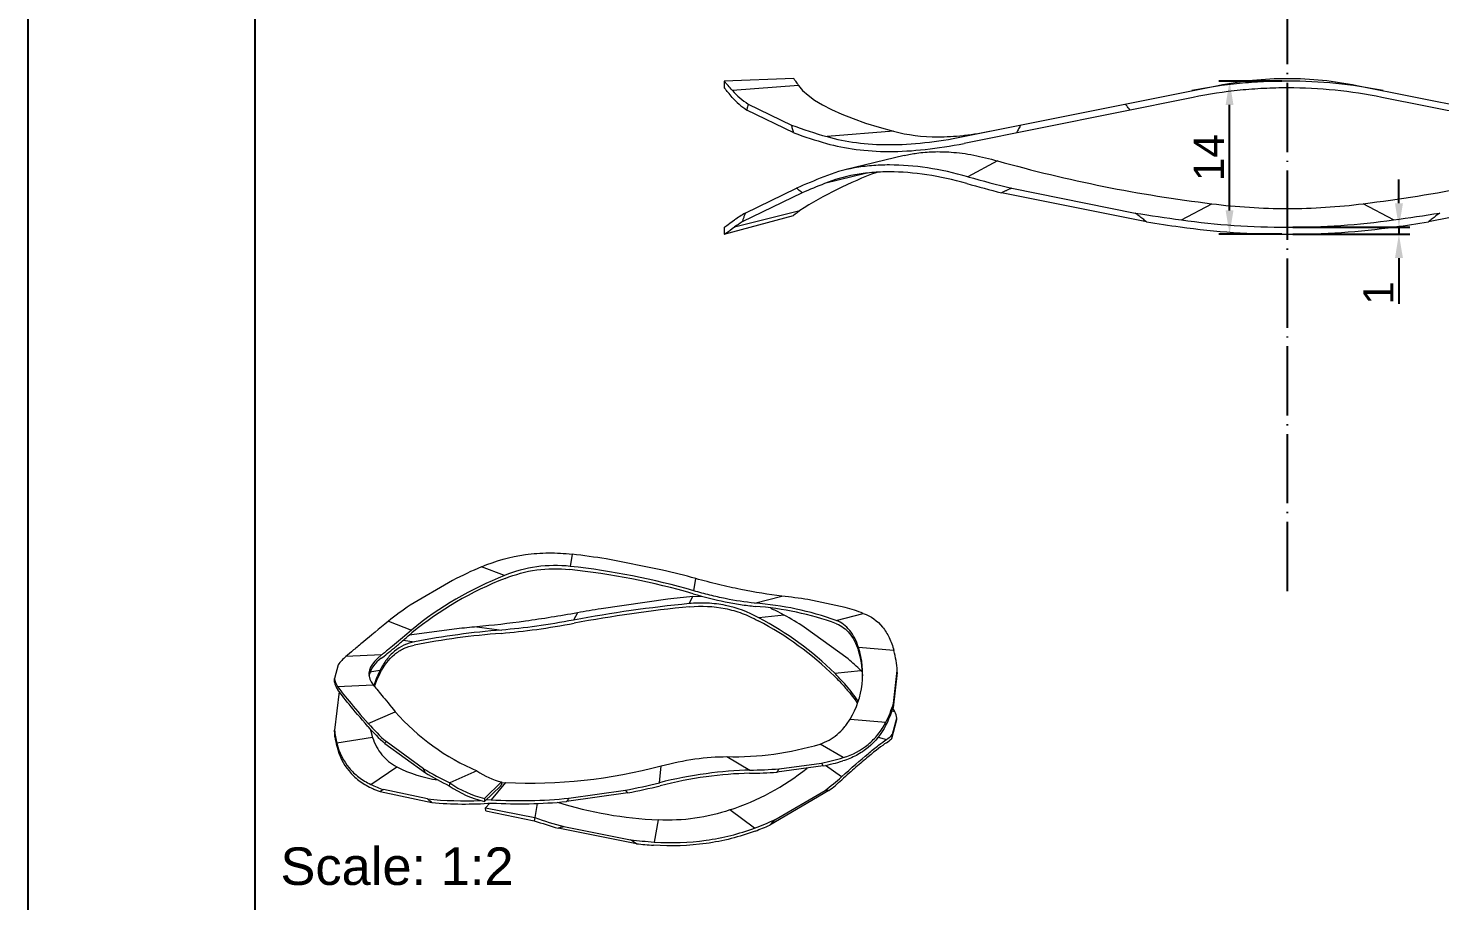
# Model space of a CAD drawing. Header units: millimetres. Extents: x 4337 to 4534, y 1258 to 1534.
# Drawn here: x 4336.6 to 4458.8, y 1314.8 to 1390.3 of the extents above; entities that cross this region are included whole.
import ezdxf

# ---------------------------------------------------------------- set-up
doc = ezdxf.new("R2010")
doc.units = ezdxf.units.MM
doc.linetypes.add('ACAD_ISO04W100', pattern=[30, 24, -3, 0, -3])
doc.layers.add('AM_4', color=1, linetype='ACAD_ISO04W100', lineweight=25)
doc.layers.add('AM_5', color=5, linetype='Continuous', lineweight=25)
doc.styles.get("Standard").update_dxf_attribs({"font": 'arial.ttf'})
doc.dimstyles.new('ISO-25', dxfattribs={"dimscale": 0.75, "dimtxt": 3.5, "dimasz": 2.75, "dimexe": 1.25, "dimexo": 0.625, "dimtad": 1, "dimtxsty": 'Standard', "dimcen": 2.5, "dimadec": 0, "dimazin": 0, "dimtfac": 1, "dimtmove": 0, "dimatfit": 3, "dimfxl": 1, "dimarcsym": 0})

# ---------------------------------------------------------------- blocks, each defined once
blk = doc.blocks.new('*D37')
at = {"layer": 'AM_5', "color": 0, "lineweight": -2, "ltscale": 0.25, "transparency": 16777216}
for p, q in [((4455.28, 1375.13), (4455.28, 1377.19)), ((4446.1, 1373.06), (4456.22, 1373.06)), ((4446.1, 1372.46), (4456.22, 1372.46)), ((4455.28, 1373.06), (4455.28, 1372.46)), ((4455.28, 1370.39), (4455.28, 1366.43))]:
    blk.add_line(p, q, dxfattribs=at)
at = {"layer": 'AM_5', "color": 0, "ltscale": 0.25, "transparency": 16777216}
for points in [[(4454.94, 1375.13), (4455.63, 1375.13), (4455.28, 1373.06)], [(4454.94, 1370.39), (4455.63, 1370.39), (4455.28, 1372.46)]]:
    blk.add_solid(points, dxfattribs=at)
at = {"layer": 'Defpoints', "color": 0, "ltscale": 0.25, "transparency": 16777216}
for p in [(4445.63, 1373.06), (4445.63, 1372.46), (4455.28, 1372.46)]:
    blk.add_point(p, dxfattribs=at)
at = {"layer": 'AM_5', "color": 0, "ltscale": 0.25, "transparency": 16777216, "insert": (4453.5, 1367.38), "char_height": 2.62, "attachment_point": 5, "rotation": 90}
blk.add_mtext('1', dxfattribs=at)
blk = doc.blocks.new('*D38')
at = {"layer": 'AM_5', "color": 0, "lineweight": -2, "ltscale": 0.25, "transparency": 16777216}
for p, q in [((4445.16, 1385.71), (4439.68, 1385.71)), ((4440.62, 1374.52), (4440.62, 1383.65)), ((4445.16, 1372.46), (4439.68, 1372.46))]:
    blk.add_line(p, q, dxfattribs=at)
at = {"layer": 'AM_5', "color": 0, "ltscale": 0.25, "transparency": 16777216}
for points in [[(4440.28, 1383.65), (4440.96, 1383.65), (4440.62, 1385.71)], [(4440.28, 1374.52), (4440.96, 1374.52), (4440.62, 1372.46)]]:
    blk.add_solid(points, dxfattribs=at)
at = {"layer": 'Defpoints', "color": 0, "ltscale": 0.25, "transparency": 16777216}
for p in [(4440.62, 1385.71), (4445.63, 1385.71), (4445.63, 1372.46)]:
    blk.add_point(p, dxfattribs=at)
at = {"layer": 'AM_5', "color": 0, "ltscale": 0.25, "transparency": 16777216, "insert": (4438.83, 1379.08), "char_height": 2.625, "attachment_point": 5, "rotation": 90}
blk.add_mtext('14', dxfattribs=at)

msp = doc.modelspace()

# ---------------------------------------------------------------- linework, layer by layer
at = {"color": 135, "lineweight": 25}
msp.add_line((4336.627, 1258.121), (4336.627, 1533.846), dxfattribs=at)
msp.add_line((4356.251, 1528.94), (4356.251, 1263.027))
at = {"color": 7, "linetype": 'Continuous', "lineweight": 15}
for p, q in [((4402.888, 1385.941), (4396.883, 1385.708)), ((4396.883, 1385.697), (4396.883, 1385.108)), ((4403.306, 1385.337), (4397.59, 1384.88)), ((4417.547, 1380.9), (4439.63, 1385.337)), ((4451.635, 1385.337), (4473.718, 1380.9)), ((4402.896, 1381.231), (4398.828, 1383.204)), ((4398.948, 1383.722), (4402.694, 1381.905)), ((4437.463, 1384.302), (4417.638, 1380.318)), ((4473.628, 1380.318), (4453.802, 1384.302)), ((4411.541, 1381.361), (4405.786, 1380.9)), ((4412.46, 1379.265), (4407.324, 1378.015)), ((4420.542, 1378.806), (4417.974, 1377.426)), ((4403.633, 1376.04), (4398.433, 1373.518)), ((4398.699, 1374.29), (4403.122, 1376.435)), ((4433.436, 1373.518), (4420.882, 1376.04)), ((4421.769, 1376.435), (4432.447, 1374.29)), ((4470.383, 1376.04), (4457.829, 1373.518)), ((4436.455, 1373.69), (4439.072, 1375.095)), ((4454.81, 1373.69), (4452.193, 1375.095)), ((4396.883, 1372.455), (4402.883, 1374.071)), ((4397.776, 1373.091), (4403.407, 1374.496)), ((4396.883, 1373.064), (4396.883, 1372.455)), ((4383.713, 1344.76), (4383.551, 1343.707)), ((4391.543, 1343.385), (4386.659, 1344.347)), ((4377.865, 1342.917), (4375.872, 1343.671)), ((4373.36, 1342.5), (4369.677, 1340.348)), ((4394.244, 1341.594), (4394.408, 1342.654)), ((4391.981, 1340.859), (4386.215, 1340.039)), ((4393.827, 1340.484), (4394.158, 1341.1)), ((4394.158, 1341.1), (4394.89, 1341.144)), ((4399.504, 1340.526), (4401.862, 1341.141)), ((4407.351, 1340.145), (4404.128, 1340.829)), ((4384.165, 1339.685), (4383.829, 1339.058)), ((4402.072, 1339.493), (4399.863, 1339.259)), ((4406.575, 1339.031), (4408.917, 1339.642)), ((4367.803, 1338.959), (4369.81, 1338.2)), ((4373.725, 1338.304), (4369.604, 1337.75)), ((4375.472, 1338.478), (4377.614, 1338.195)), ((4407.606, 1335.695), (4403.8, 1338.459)), ((4367.209, 1336.041), (4364.116, 1335.898)), ((4411.57, 1336.421), (4408.498, 1336.696)), ((4363.453, 1335.18), (4363.128, 1334.003)), ((4406.446, 1334.465), (4408.696, 1334.704)), ((4408.826, 1334.574), (4408.696, 1334.704)), ((4411.842, 1334.534), (4411.488, 1331.456)), ((4411.524, 1331.85), (4411.85, 1334.684)), ((4363.408, 1333.32), (4366.48, 1333.462)), ((4363.531, 1332.866), (4363.147, 1329.52)), ((4366.06, 1330.1), (4368.403, 1331.127)), ((4411.636, 1331.134), (4411.478, 1331.43)), ((4407.768, 1330.492), (4410.861, 1330.215)), ((4411.798, 1330.424), (4411.347, 1328.79)), ((4411.446, 1329.176), (4411.83, 1330.566)), ((4366.429, 1328.907), (4363.341, 1328.404)), ((4367.504, 1328.376), (4371.005, 1325.833)), ((4370.849, 1326.2), (4367.626, 1328.541)), ((4407.175, 1327.154), (4405.167, 1328.332)), ((4397.113, 1327.242), (4399.106, 1326.071)), ((4366.282, 1324.834), (4368.532, 1326.355)), ((4375.474, 1326.007), (4373.115, 1324.972)), ((4391.265, 1324.982), (4391.427, 1326.452)), ((4405.445, 1326.438), (4401.444, 1325.9)), ((4401.618, 1326.187), (4405.301, 1326.682)), ((4377.5, 1324.699), (4376.121, 1323.36)), ((4376.126, 1323.629), (4377.598, 1325.059)), ((4377.95, 1324.996), (4376.695, 1323.498)), ((4377.5, 1324.699), (4377.592, 1324.796)), ((4377.598, 1325.059), (4377.592, 1324.796)), ((4377.596, 1324.976), (4377.95, 1324.996)), ((4367.087, 1324.214), (4371.561, 1323.264)), ((4371.177, 1323.583), (4367.372, 1324.391)), ((4376.126, 1323.629), (4376.121, 1323.36)), ((4376.695, 1323.498), (4376.236, 1323.472)), ((4388.53, 1324.106), (4383.226, 1323.352)), ((4383.434, 1323.644), (4388.318, 1324.339)), ((4405.94, 1324.3), (4400.827, 1321.313)), ((4401.253, 1321.782), (4405.602, 1324.323)), ((4376.224, 1322.814), (4376.597, 1323.212)), ((4376.224, 1322.814), (4380.479, 1321.961)), ((4376.233, 1322.54), (4376.224, 1322.814)), ((4376.233, 1322.54), (4380.425, 1321.699)), ((4399.506, 1321.061), (4397.364, 1322.625)), ((4389.273, 1319.708), (4382.494, 1321.044)), ((4382.996, 1321.183), (4388.763, 1320.047)), ((4391.149, 1321.762), (4390.812, 1319.853))]:
    msp.add_line(p, q, dxfattribs=at)
at = {"color": 8, "linetype": 'Continuous', "lineweight": 15}
for p, q in [((4409.106, 1377.724), (4405.552, 1376.838)), ((4369.09, 1337.311), (4370.06, 1337.183)), ((4367.075, 1334.705), (4366.201, 1334.562)), ((4411.402, 1331.193), (4411.636, 1331.134)), ((4410.189, 1328.922), (4410.934, 1328.734)), ((4407.02, 1325.484), (4405.653, 1326.483)), ((4380.696, 1323.19), (4380.479, 1321.961))]:
    msp.add_line(p, q, dxfattribs=at)
at = {"color": 7, "linetype": 'Continuous', "lineweight": 15, "flags": 128}
for points in [[(4403.306, 1385.337), (4403.664, 1384.908), (4404.131, 1384.483), (4404.704, 1384.063), (4405.381, 1383.65), (4406.163, 1383.244), (4407.046, 1382.846), (4408.027, 1382.458), (4409.106, 1382.08), (4410.278, 1381.714), (4411.541, 1381.361)], [(4367.209, 1336.041), (4366.893, 1335.776), (4366.63, 1335.512), (4366.42, 1335.247), (4366.264, 1334.984), (4366.163, 1334.722), (4366.117, 1334.463), (4366.126, 1334.207), (4366.189, 1333.954), (4366.307, 1333.706), (4366.48, 1333.462)], [(4366.601, 1333.3), (4366.812, 1333.847), (4367.092, 1334.459)], [(4366.239, 1329.627), (4366.28, 1329.439), (4366.429, 1328.907)]]:
    msp.add_lwpolyline(points, dxfattribs=at)
at = {"color": 7, "linetype": 'Continuous', "lineweight": 15}
for centre, radius, start, end in [((4402.538, 1389.307), 6.639, 221.81911, 237.2634), ((4402.368, 1388.521), 6.388, 221.33635, 236.34107), ((4416.877, 1420.277), 40.909, 249.71472, 254.26918), ((4417.042, 1420.224), 41.48, 250.06092, 254.16356), ((4453.812, 1496.834), 122.627, 254.25778, 263.09598), ((4437.453, 1496.834), 122.627, 276.90402, 285.74222), ((4447.626, 1273.486), 112.156, 112.06768, 113.37802), ((4422.148, 1345.144), 34.825, 110.28598, 122.55757), ((4448.749, 1487.553), 114.347, 254.38703, 256.35263), ((4449.933, 1267.299), 118.188, 112.05597, 113.06329), ((4448.21, 1484.929), 112.265, 254.32683, 255.91105), ((4404.601, 1363.944), 11.91, 119.7018, 125.08948), ((4403.98, 1364.26), 10.793, 120.92732, 125.08927), ((4458.363, 1533.767), 161.569, 260.7698, 262.20694), ((4458.489, 1534.029), 162.454, 261.12855, 262.16519), ((4432.902, 1533.767), 161.569, 277.79306, 279.2302), ((4432.776, 1534.029), 162.454, 277.83481, 278.87145), ((4375.438, 1274.964), 70.285, 80.81275, 83.23837), ((4388.616, 1315.321), 29.617, 111.28543, 129.41892), ((4392.599, 1304.51), 42.584, 113.13025, 116.85937), ((4376.781, 1281.042), 62.758, 73.89333, 83.85704), ((4376.78, 1281.315), 62.758, 73.84242, 83.80649), ((4375.602, 1274.89), 70.326, 74.4897, 76.89832), ((4388.676, 1314.944), 29.736, 111.21797, 129.30213), ((4405.132, 1225.482), 115.557, 95.61381, 100.62319), ((4406.598, 1218.898), 122.833, 95.81294, 96.83448), ((4397.528, 1313.709), 26.89, 70.34051, 85.78716), ((4396.42, 1293.133), 48.315, 80.82041, 83.53276), ((4384.145, 1318.864), 25.901, 123.95957, 129.12059), ((4405.119, 1225.285), 115.472, 95.58501, 100.59628), ((4408.09, 1206.99), 134.835, 99.33658, 100.22043), ((4397.573, 1313.648), 26.673, 70.22062, 85.75117), ((4386.606, 1314.137), 28.406, 45.69737, 62.17929), ((4379.934, 1300.532), 44.811, 57.81927, 60.39508), ((4402.748, 1323.143), 17.615, 69.49757, 74.85026), ((4382.627, 1272.056), 66.328, 94.33489, 100.92187), ((4385.412, 1229.875), 109.057, 95.22986, 96.15217), ((4386.512, 1313.726), 28.566, 45.82063, 62.23848), ((4382.568, 1272.219), 65.882, 94.35674, 100.97289), ((4366.537, 1332.997), 3.778, 129.85172, 144.71643), ((4368.498, 1333.695), 2.438, 122.40165, 167.13019), ((4393.061, 1318.602), 22.444, 45.84437, 49.60505), ((4401.339, 1334.393), 7.52, 328.74992, 17.83391), ((4401.135, 1334.072), 7.729, 1.2292, 17.96101), ((4403.074, 1334.161), 8.791, 3.41101, 14.90257), ((4376.353, 1330.131), 10.344, 153.75726, 161.66466), ((4364.718, 1334.257), 1.61, 189.08663, 215.56028), ((4364.746, 1333.996), 1.641, 191.13797, 215.88766), ((4383.162, 1344.066), 19.628, 221.23872, 246.9396), ((4402.872, 1334.408), 9.022, 332.31098, 343.53011), ((4402.849, 1334.145), 9.048, 332.53209, 342.71287), ((4409.509, 1330.089), 2.37, 11.60089, 26.15888), ((4370.29, 1330.19), 7.174, 185.36063, 194.41052), ((4378.955, 1341.216), 17.204, 221.31934, 228.27286), ((4379.069, 1341.6), 17.363, 221.47706, 228.77429), ((4370.252, 1329.902), 7.135, 187.60071, 194.17479), ((4397.699, 1353.196), 25.961, 268.70535, 286.71922), ((4409.367, 1330.8), 2.822, 303.36022, 314.56183), ((4409.475, 1330.943), 2.648, 303.44085, 318.1301), ((4401.444, 1345.94), 19.64, 281.32446, 286.96417), ((4373.766, 1336.677), 11.574, 243.10955, 261.61724), ((4385.344, 1350.245), 28.076, 238.9181, 244.17894), ((4385.396, 1350.074), 28.19, 239.30296, 244.07329), ((4378.925, 1330.888), 5.978, 234.74072, 257.17566), ((4380.021, 1368.919), 43.972, 267.30098, 285.03366), ((4390.659, 1342.956), 21.408, 288.25252, 308.7046), ((4398.402, 1368.62), 42.828, 270.87763, 274.07429), ((4398.418, 1368.47), 42.405, 270.92957, 274.3272), ((4401.495, 1345.488), 19.455, 281.7145, 286.87462), ((4370.87, 1334.538), 10.733, 244.69604, 250.98087), ((4378.026, 1331.731), 8.585, 234.74072, 257.17566), ((4378.007, 1331.892), 8.474, 234.74072, 257.17566), ((4378.095, 1378.273), 54.894, 280.73296, 283.88116), ((4378.094, 1378.005), 54.9, 280.95805, 283.93953), ((4393.861, 1340.11), 19.675, 306.63884, 311.98027), ((4394.031, 1339.628), 19.41, 307.84491, 312.13585), ((4374.378, 1354.976), 31.556, 264.17896, 272.52784), ((4379.102, 1367.95), 44.517, 266.90027, 275.58438), ((4379.099, 1367.554), 44.394, 266.9641, 275.33383), ((4374.425, 1356.551), 33.41, 265.08331, 273.98722), ((4392.795, 1356.669), 34.946, 252.78815, 267.29942), ((4393.628, 1359.762), 40.287, 250.87063, 253.95751), ((4393.65, 1360.112), 40.361, 250.95358, 254.69458), ((4389.857, 1346.915), 27.596, 290.4655, 294.38989), ((4389.774, 1346.845), 27.822, 290.58246, 293.40804), ((4393.395, 1358.135), 38.369, 263.06566, 266.14047), ((4393.382, 1357.692), 38.206, 263.82712, 266.05946)]:
    msp.add_arc(centre, radius, start, end, dxfattribs=at)
for points, knots in [([(4397.59, 1384.88), (4397.456, 1385.037), (4397.186, 1385.352), (4396.965, 1385.611), (4396.865, 1385.728), (4396.889, 1385.7), (4396.892, 1385.697)], [0, 0, 0, 0, 0.3143678, 0.630773, 0.9538273, 1, 1, 1, 1]), ([(4402.888, 1385.933), (4402.893, 1385.927), (4402.903, 1385.912), (4403.036, 1385.721), (4403.216, 1385.466), (4403.306, 1385.337)], [0, 0, 0, 0, 0.2780057, 0.6376414, 1, 1, 1, 1]), ([(4453.91, 1384.88), (4451.195, 1385.426), (4448.446, 1385.706), (4444.966, 1385.708), (4444.268, 1385.691), (4442.868, 1385.622), (4442.169, 1385.569), (4440.086, 1385.361), (4438.713, 1385.153), (4437.355, 1384.88)], [0, 0, 0, 0, 0.5, 0.5, 0.625, 0.625, 0.75, 0.75, 1, 1, 1, 1]), ([(4439.63, 1385.337), (4441.602, 1385.733), (4443.602, 1385.941), (4447.663, 1385.941), (4449.663, 1385.733), (4451.635, 1385.337)], [0, 0, 0, 0, 0.5, 0.5, 1, 1, 1, 1]), ([(4397.572, 1384.302), (4397.441, 1384.457), (4397.178, 1384.767), (4396.963, 1385.023), (4396.865, 1385.139), (4396.889, 1385.112), (4396.892, 1385.108)], [0, 0, 0, 0, 0.3144019, 0.6308187, 0.9538105, 1, 1, 1, 1]), ([(4453.802, 1384.302), (4451.121, 1384.841), (4448.408, 1385.117), (4444.975, 1385.12), (4444.286, 1385.103), (4442.904, 1385.034), (4442.214, 1384.982), (4440.159, 1384.776), (4438.804, 1384.571), (4437.463, 1384.302)], [0, 0, 0, 0, 0.5, 0.5, 0.625, 0.625, 0.75, 0.75, 1, 1, 1, 1]), ([(4398.948, 1383.722), (4398.928, 1383.638), (4398.886, 1383.468), (4398.847, 1383.293), (4398.828, 1383.204)], [0, 0, 0, 0, 0.492873, 1, 1, 1, 1]), ([(4431.999, 1383.204), (4431.932, 1383.293), (4431.799, 1383.468), (4431.661, 1383.638), (4431.593, 1383.722)], [0, 0, 0, 0, 0.507127, 1, 1, 1, 1]), ([(4402.896, 1381.231), (4402.862, 1381.345), (4402.796, 1381.572), (4402.728, 1381.795), (4402.694, 1381.905)], [0, 0, 0, 0, 0.5065309, 1, 1, 1, 1]), ([(4405.786, 1380.9), (4407.385, 1380.444), (4409.17, 1380.21), (4412.133, 1380.208), (4413.173, 1380.267), (4415.31, 1380.499), (4416.412, 1380.672), (4417.547, 1380.9)], [0, 0, 0, 0, 0.5, 0.5, 0.75, 0.75, 1, 1, 1, 1]), ([(4411.541, 1381.361), (4412.724, 1381.047), (4414.008, 1380.885), (4416.085, 1380.884), (4416.802, 1380.923), (4417.918, 1381.043), (4418.296, 1381.093), (4419.061, 1381.213), (4419.447, 1381.282), (4419.838, 1381.361)], [0, 0, 0, 0, 0.5, 0.5, 0.75, 0.75, 0.875, 0.875, 1, 1, 1, 1]), ([(4422.549, 1381.905), (4422.487, 1381.795), (4422.36, 1381.572), (4422.238, 1381.345), (4422.177, 1381.231)], [0, 0, 0, 0, 0.49346905, 1, 1, 1, 1]), ([(4405.722, 1380.318), (4407.337, 1379.856), (4409.144, 1379.618), (4412.146, 1379.616), (4413.2, 1379.676), (4415.368, 1379.911), (4416.486, 1380.087), (4417.638, 1380.318)], [0, 0, 0, 0, 0.5, 0.5, 0.75, 0.75, 1, 1, 1, 1]), ([(4412.463, 1379.254), (4412.823, 1379.335), (4413.626, 1379.517), (4414.981, 1379.62), (4416.618, 1379.583), (4418.47, 1379.348), (4419.849, 1378.987), (4420.542, 1378.806)], [0, 0, 0, 0, 0.1525612, 0.3405244, 0.5299801, 0.7636168, 1, 1, 1, 1]), ([(4417.974, 1377.426), (4415.561, 1378.101), (4413.294, 1378.447), (4410.654, 1378.45), (4410.133, 1378.429), (4409.123, 1378.342), (4408.633, 1378.278), (4407.209, 1378.02), (4406.32, 1377.764), (4405.488, 1377.426)], [0, 0, 0, 0, 0.5, 0.5, 0.625, 0.625, 0.75, 0.75, 1, 1, 1, 1]), ([(4417.882, 1376.838), (4415.503, 1377.506), (4413.267, 1377.848), (4410.66, 1377.851), (4410.147, 1377.83), (4409.148, 1377.745), (4408.664, 1377.68), (4407.256, 1377.425), (4406.376, 1377.172), (4405.552, 1376.838)], [0, 0, 0, 0, 0.5, 0.5, 0.625, 0.625, 0.75, 0.75, 1, 1, 1, 1]), ([(4403.633, 1376.04), (4403.576, 1376.088), (4403.461, 1376.184), (4403.291, 1376.316), (4403.178, 1376.395), (4403.122, 1376.435)], [0, 0, 0, 0, 0.3368213, 0.6700699, 1, 1, 1, 1]), ([(4421.769, 1376.435), (4421.695, 1376.406), (4421.545, 1376.346), (4421.323, 1376.25), (4421.102, 1376.149), (4420.955, 1376.077), (4420.882, 1376.04)], [0, 0, 0, 0, 0.2471467, 0.4961237, 0.7470395, 1, 1, 1, 1]), ([(4439.072, 1375.095), (4441.237, 1374.821), (4443.424, 1374.68), (4447.841, 1374.68), (4450.028, 1374.821), (4452.193, 1375.095)], [0, 0, 0, 0, 0.5, 0.5, 1, 1, 1, 1]), ([(4398.699, 1374.29), (4398.669, 1374.208), (4398.607, 1374.043), (4398.518, 1373.786), (4398.462, 1373.608), (4398.433, 1373.518)], [0, 0, 0, 0, 0.3284731, 0.661761, 1, 1, 1, 1]), ([(4433.436, 1373.518), (4433.326, 1373.608), (4433.108, 1373.786), (4432.779, 1374.043), (4432.557, 1374.208), (4432.447, 1374.29)], [0, 0, 0, 0, 0.33823901, 0.67152686, 1, 1, 1, 1]), ([(4436.455, 1373.69), (4439.473, 1373.276), (4442.532, 1373.064), (4448.733, 1373.064), (4451.792, 1373.276), (4454.81, 1373.69)], [0, 0, 0, 0, 0.5, 0.5, 1, 1, 1, 1]), ([(4458.818, 1374.29), (4458.708, 1374.208), (4458.486, 1374.043), (4458.157, 1373.786), (4457.939, 1373.608), (4457.829, 1373.518)], [0, 0, 0, 0, 0.32847314, 0.66176099, 1, 1, 1, 1]), ([(4436.344, 1373.091), (4439.397, 1372.671), (4442.493, 1372.455), (4448.772, 1372.455), (4451.868, 1372.671), (4454.921, 1373.091)], [0, 0, 0, 0, 0.5, 0.5, 1, 1, 1, 1]), ([(4375.872, 1343.671), (4377.083, 1344.189), (4378.347, 1344.544), (4379.994, 1344.774), (4380.327, 1344.81), (4381, 1344.858), (4381.338, 1344.872), (4382.353, 1344.879), (4383.032, 1344.84), (4383.713, 1344.76)], [0, 0, 0, 0, 0.5, 0.5, 0.625, 0.625, 0.75, 0.75, 1, 1, 1, 1]), ([(4383.551, 1343.707), (4382.572, 1343.812), (4381.602, 1343.803), (4379.678, 1343.536), (4378.754, 1343.282), (4377.865, 1342.917)], [0, 0, 0, 0, 0.5, 0.5, 1, 1, 1, 1]), ([(4377.915, 1342.664), (4378.788, 1343.021), (4379.696, 1343.27), (4381.584, 1343.532), (4382.536, 1343.541), (4383.496, 1343.439)], [0, 0, 0, 0, 0.5, 0.5, 1, 1, 1, 1]), ([(4401.862, 1341.141), (4400.741, 1341.269), (4399.556, 1341.458), (4397.677, 1341.839), (4397.032, 1341.983), (4395.731, 1342.298), (4395.073, 1342.47), (4394.408, 1342.654)], [0, 0, 0, 0, 0.5, 0.5, 0.75, 0.75, 1, 1, 1, 1]), ([(4399.863, 1339.259), (4398.954, 1339.763), (4397.992, 1340.123), (4396.466, 1340.435), (4395.941, 1340.5), (4394.889, 1340.55), (4394.36, 1340.536), (4393.827, 1340.484)], [0, 0, 0, 0, 0.5, 0.5, 0.75, 0.75, 1, 1, 1, 1]), ([(4394.191, 1341.336), (4395.14, 1341.061), (4396.061, 1340.831), (4397.403, 1340.558), (4397.844, 1340.479), (4398.495, 1340.379), (4398.71, 1340.348), (4399.134, 1340.293), (4399.343, 1340.269), (4399.55, 1340.248)], [0, 0, 0, 0, 0.5, 0.5, 0.75, 0.75, 0.875, 0.875, 1, 1, 1, 1]), ([(4399.504, 1340.526), (4398.693, 1340.609), (4397.849, 1340.738), (4396.532, 1341.005), (4396.084, 1341.106), (4395.4, 1341.277), (4395.17, 1341.336), (4394.709, 1341.461), (4394.477, 1341.527), (4394.244, 1341.594)], [0, 0, 0, 0, 0.5, 0.5, 0.75, 0.75, 0.875, 0.875, 1, 1, 1, 1]), ([(4384.165, 1339.685), (4382.643, 1339.411), (4381.148, 1339.17), (4378.21, 1338.762), (4376.808, 1338.6), (4375.472, 1338.478)], [0, 0, 0, 0, 0.5, 0.5, 1, 1, 1, 1]), ([(4393.881, 1340.21), (4394.927, 1340.31), (4395.951, 1340.264), (4397.453, 1339.961), (4397.95, 1339.82), (4398.907, 1339.465), (4399.369, 1339.252), (4399.817, 1339.004)], [0, 0, 0, 0, 0.5, 0.5, 0.75, 0.75, 1, 1, 1, 1]), ([(4400.87, 1340.089), (4401.026, 1340.022), (4401.437, 1339.844), (4401.828, 1339.628), (4402.072, 1339.493)], [0, 0, 0, 0, 0.3771699, 1, 1, 1, 1]), ([(4408.917, 1339.642), (4409.574, 1339.393), (4410.127, 1339.001), (4410.686, 1338.326), (4410.791, 1338.182), (4410.987, 1337.874), (4411.078, 1337.711), (4411.327, 1337.199), (4411.463, 1336.826), (4411.57, 1336.421)], [0, 0, 0, 0, 0.5, 0.5, 0.625, 0.625, 0.75, 0.75, 1, 1, 1, 1]), ([(4367.803, 1338.959), (4366.984, 1338.291), (4366.264, 1337.697), (4365.334, 1336.925), (4365.049, 1336.687), (4364.539, 1336.258), (4364.313, 1336.067), (4364.116, 1335.898)], [0, 0, 0, 0, 0.5, 0.5, 0.75, 0.75, 1, 1, 1, 1]), ([(4369.81, 1338.2), (4369.259, 1337.724), (4368.767, 1337.304), (4368.115, 1336.763), (4367.912, 1336.597), (4367.63, 1336.371), (4367.54, 1336.299), (4367.368, 1336.164), (4367.287, 1336.1), (4367.209, 1336.041)], [0, 0, 0, 0, 0.5, 0.5, 0.75, 0.75, 0.875, 0.875, 1, 1, 1, 1]), ([(4377.563, 1337.911), (4378.55, 1337.995), (4379.576, 1338.11), (4381.705, 1338.406), (4382.786, 1338.584), (4383.885, 1338.789)], [0, 0, 0, 0, 0.5, 0.5, 1, 1, 1, 1]), ([(4383.829, 1339.058), (4382.749, 1338.856), (4381.686, 1338.681), (4379.594, 1338.39), (4378.585, 1338.278), (4377.614, 1338.195)], [0, 0, 0, 0, 0.5, 0.5, 1, 1, 1, 1]), ([(4408.498, 1336.696), (4408.314, 1337.279), (4408.062, 1337.771), (4407.579, 1338.36), (4407.399, 1338.532), (4407.009, 1338.821), (4406.799, 1338.939), (4406.575, 1339.031)], [0, 0, 0, 0, 0.5, 0.5, 0.75, 0.75, 1, 1, 1, 1]), ([(4406.6, 1338.748), (4407.038, 1338.566), (4407.416, 1338.286), (4407.893, 1337.71), (4408.036, 1337.49), (4408.288, 1337.006), (4408.396, 1336.742), (4408.488, 1336.455)], [0, 0, 0, 0, 0.5, 0.5, 0.75, 0.75, 1, 1, 1, 1]), ([(4370.06, 1337.183), (4369.414, 1337.049), (4368.838, 1336.777), (4368.082, 1336.152), (4367.848, 1335.905), (4367.428, 1335.351), (4367.241, 1335.043), (4367.075, 1334.705)], [0, 0, 0, 0, 0.5, 0.5, 0.75, 0.75, 1, 1, 1, 1]), ([(4367.092, 1334.459), (4367.42, 1335.124), (4367.829, 1335.666), (4368.57, 1336.284), (4368.84, 1336.457), (4369.41, 1336.73), (4369.711, 1336.83), (4370.027, 1336.896)], [0, 0, 0, 0, 0.5, 0.5, 0.75, 0.75, 1, 1, 1, 1]), ([(4367.192, 1335.753), (4367.505, 1335.997), (4367.883, 1336.3), (4368.546, 1336.851), (4368.783, 1337.05), (4369.164, 1337.373), (4369.295, 1337.485), (4369.563, 1337.714), (4369.701, 1337.833), (4369.841, 1337.954)], [0, 0, 0, 0, 0.5, 0.5, 0.75, 0.75, 0.875, 0.875, 1, 1, 1, 1]), ([(4408.459, 1332.048), (4408.38, 1332.171), (4408.195, 1332.463), (4407.755, 1333.02), (4407.174, 1333.698), (4406.689, 1334.209), (4406.446, 1334.465)], [0, 0, 0, 0, 0.19648825, 0.46519309, 0.73127696, 1, 1, 1, 1]), ([(4411.842, 1334.534), (4411.843, 1334.56), (4411.846, 1334.612), (4411.848, 1334.66), (4411.85, 1334.684)], [0, 0, 0, 0, 0.5071269, 1, 1, 1, 1]), ([(4363.136, 1333.679), (4363.135, 1333.734), (4363.132, 1333.842), (4363.129, 1333.95), (4363.128, 1334.003)], [0, 0, 0, 0, 0.507127, 1, 1, 1, 1]), ([(4363.408, 1333.32), (4363.621, 1333.01), (4363.949, 1332.587), (4364.849, 1331.495), (4365.404, 1330.846), (4366.06, 1330.1)], [0, 0, 0, 0, 0.5, 0.5, 1, 1, 1, 1]), ([(4366.48, 1333.462), (4366.663, 1333.241), (4366.915, 1332.937), (4367.566, 1332.147), (4367.955, 1331.673), (4368.403, 1331.127)], [0, 0, 0, 0, 0.5, 0.5, 1, 1, 1, 1]), ([(4406.419, 1334.213), (4406.666, 1333.954), (4407.162, 1333.434), (4407.751, 1332.747), (4408.172, 1332.216), (4408.339, 1331.952), (4408.398, 1331.859)], [0, 0, 0, 0, 0.2811155, 0.5650521, 0.8461483, 1, 1, 1, 1]), ([(4366.034, 1329.857), (4365.39, 1330.593), (4364.843, 1331.234), (4363.955, 1332.311), (4363.63, 1332.729), (4363.417, 1333.034)], [0, 0, 0, 0, 0.5, 0.5, 1, 1, 1, 1]), ([(4411.524, 1331.85), (4411.518, 1331.785), (4411.506, 1331.654), (4411.494, 1331.523), (4411.488, 1331.456)], [0, 0, 0, 0, 0.493469, 1, 1, 1, 1]), ([(4363.179, 1328.958), (4363.175, 1329.022), (4363.167, 1329.149), (4363.156, 1329.337), (4363.15, 1329.459), (4363.147, 1329.52)], [0, 0, 0, 0, 0.33823901, 0.67152686, 1, 1, 1, 1]), ([(4405.167, 1328.332), (4405.718, 1328.522), (4406.211, 1328.795), (4406.863, 1329.335), (4407.065, 1329.537), (4407.347, 1329.873), (4407.437, 1329.99), (4407.609, 1330.234), (4407.691, 1330.361), (4407.768, 1330.492)], [0, 0, 0, 0, 0.5, 0.5, 0.75, 0.75, 0.875, 0.875, 1, 1, 1, 1]), ([(4410.877, 1329.972), (4410.481, 1329.207), (4409.97, 1328.561), (4409.03, 1327.778), (4408.685, 1327.548), (4407.95, 1327.158), (4407.558, 1326.998), (4407.142, 1326.87)], [0, 0, 0, 0, 0.5, 0.5, 0.75, 0.75, 1, 1, 1, 1]), ([(4407.175, 1327.154), (4407.993, 1327.406), (4408.713, 1327.787), (4409.643, 1328.557), (4409.929, 1328.849), (4410.439, 1329.489), (4410.664, 1329.838), (4410.861, 1330.215)], [0, 0, 0, 0, 0.5, 0.5, 0.75, 0.75, 1, 1, 1, 1]), ([(4411.798, 1330.424), (4411.802, 1330.441), (4411.81, 1330.476), (4411.821, 1330.524), (4411.827, 1330.552), (4411.83, 1330.566)], [0, 0, 0, 0, 0.338239, 0.6715268, 1, 1, 1, 1]), ([(4363.341, 1328.404), (4363.551, 1327.591), (4363.902, 1326.882), (4364.519, 1326.131), (4364.651, 1325.987), (4364.934, 1325.715), (4365.083, 1325.587), (4365.556, 1325.225), (4365.903, 1325.015), (4366.282, 1324.834)], [0, 0, 0, 0, 0.5, 0.5, 0.625, 0.625, 0.75, 0.75, 1, 1, 1, 1]), ([(4366.429, 1328.907), (4366.618, 1328.336), (4366.888, 1327.837), (4367.414, 1327.198), (4367.609, 1327.003), (4368.04, 1326.651), (4368.277, 1326.493), (4368.532, 1326.355)], [0, 0, 0, 0, 0.5, 0.5, 0.75, 0.75, 1, 1, 1, 1]), ([(4367.504, 1328.376), (4367.524, 1328.405), (4367.564, 1328.461), (4367.606, 1328.515), (4367.626, 1328.541)], [0, 0, 0, 0, 0.50716, 1, 1, 1, 1]), ([(4407.02, 1325.484), (4407.897, 1326.274), (4408.669, 1326.947), (4409.497, 1327.635), (4409.657, 1327.765), (4409.958, 1328.007), (4410.1, 1328.119), (4410.5, 1328.428), (4410.733, 1328.598), (4410.934, 1328.734)], [0, 0, 0, 0, 0.5, 0.5, 0.625, 0.625, 0.75, 0.75, 1, 1, 1, 1]), ([(4410.918, 1328.444), (4410.519, 1328.177), (4409.997, 1327.776), (4409.182, 1327.099), (4409.01, 1326.954), (4408.652, 1326.649), (4408.467, 1326.489), (4407.893, 1325.988), (4407.485, 1325.625), (4407.054, 1325.234)], [0, 0, 0, 0, 0.5, 0.5, 0.625, 0.625, 0.75, 0.75, 1, 1, 1, 1]), ([(4411.446, 1329.176), (4411.438, 1329.145), (4411.422, 1329.084), (4411.398, 1328.988), (4411.373, 1328.891), (4411.355, 1328.824), (4411.347, 1328.79)], [0, 0, 0, 0, 0.2471467, 0.4961237, 0.7470395, 1, 1, 1, 1]), ([(4363.334, 1328.155), (4363.542, 1327.33), (4363.896, 1326.611), (4364.52, 1325.852), (4364.655, 1325.706), (4364.941, 1325.431), (4365.093, 1325.301), (4365.572, 1324.935), (4365.925, 1324.723), (4366.31, 1324.541)], [0, 0, 0, 0, 0.5, 0.5, 0.625, 0.625, 0.75, 0.75, 1, 1, 1, 1]), ([(4391.427, 1326.452), (4392.405, 1326.708), (4393.376, 1326.906), (4395.299, 1327.173), (4396.224, 1327.238), (4397.113, 1327.242)], [0, 0, 0, 0, 0.5, 0.5, 1, 1, 1, 1]), ([(4371.005, 1325.833), (4370.979, 1325.895), (4370.928, 1326.018), (4370.875, 1326.14), (4370.849, 1326.2)], [0, 0, 0, 0, 0.506531, 1, 1, 1, 1]), ([(4399.106, 1326.071), (4397.896, 1326.05), (4396.628, 1325.951), (4393.969, 1325.582), (4392.624, 1325.318), (4391.265, 1324.982)], [0, 0, 0, 0, 0.5, 0.5, 1, 1, 1, 1]), ([(4399.058, 1325.797), (4397.862, 1325.778), (4396.611, 1325.68), (4393.987, 1325.316), (4392.66, 1325.055), (4391.319, 1324.722)], [0, 0, 0, 0, 0.5, 0.5, 1, 1, 1, 1]), ([(4401.618, 1326.187), (4401.589, 1326.14), (4401.53, 1326.045), (4401.473, 1325.949), (4401.444, 1325.9)], [0, 0, 0, 0, 0.49287304, 1, 1, 1, 1]), ([(4405.445, 1326.438), (4405.421, 1326.48), (4405.374, 1326.562), (4405.325, 1326.642), (4405.301, 1326.682)], [0, 0, 0, 0, 0.506531, 1, 1, 1, 1]), ([(4366.31, 1324.541), (4366.359, 1324.518), (4366.458, 1324.472), (4366.61, 1324.405), (4366.766, 1324.34), (4366.924, 1324.276), (4367.033, 1324.234), (4367.087, 1324.214)], [0, 0, 0, 0, 0.1989314, 0.3983951, 0.5983931, 0.7989274, 1, 1, 1, 1]), ([(4367.372, 1324.391), (4367.34, 1324.373), (4367.275, 1324.336), (4367.18, 1324.277), (4367.118, 1324.235), (4367.087, 1324.214)], [0, 0, 0, 0, 0.3284732, 0.661761, 1, 1, 1, 1]), ([(4371.561, 1323.264), (4371.518, 1323.301), (4371.433, 1323.375), (4371.305, 1323.481), (4371.22, 1323.549), (4371.177, 1323.583)], [0, 0, 0, 0, 0.3368213, 0.6700699, 1, 1, 1, 1]), ([(4383.434, 1323.644), (4383.399, 1323.597), (4383.328, 1323.5), (4383.26, 1323.402), (4383.226, 1323.352)], [0, 0, 0, 0, 0.493469, 1, 1, 1, 1]), ([(4388.53, 1324.106), (4388.495, 1324.146), (4388.426, 1324.225), (4388.354, 1324.302), (4388.318, 1324.339)], [0, 0, 0, 0, 0.507127, 1, 1, 1, 1]), ([(4405.94, 1324.3), (4405.903, 1324.305), (4405.829, 1324.313), (4405.716, 1324.32), (4405.64, 1324.322), (4405.602, 1324.323)], [0, 0, 0, 0, 0.3368213, 0.6700699, 1, 1, 1, 1]), ([(4397.364, 1322.625), (4396.392, 1322.293), (4395.384, 1322.051), (4393.291, 1321.76), (4392.228, 1321.714), (4391.149, 1321.762)], [0, 0, 0, 0, 0.5, 0.5, 1, 1, 1, 1]), ([(4382.996, 1321.183), (4382.954, 1321.172), (4382.87, 1321.152), (4382.745, 1321.118), (4382.619, 1321.082), (4382.536, 1321.057), (4382.494, 1321.044)], [0, 0, 0, 0, 0.2471467, 0.4961237, 0.7470395, 1, 1, 1, 1]), ([(4390.812, 1319.853), (4392.334, 1319.751), (4393.83, 1319.798), (4396.767, 1320.206), (4398.169, 1320.561), (4399.506, 1321.061)], [0, 0, 0, 0, 0.5, 0.5, 1, 1, 1, 1]), ([(4401.253, 1321.782), (4401.206, 1321.731), (4401.111, 1321.629), (4400.969, 1321.473), (4400.875, 1321.367), (4400.827, 1321.313)], [0, 0, 0, 0, 0.3284731, 0.661761, 1, 1, 1, 1]), ([(4389.273, 1319.708), (4389.217, 1319.747), (4389.105, 1319.825), (4388.934, 1319.938), (4388.82, 1320.011), (4388.763, 1320.047)], [0, 0, 0, 0, 0.33823901, 0.67152686, 1, 1, 1, 1]), ([(4399.555, 1320.799), (4398.204, 1320.291), (4396.786, 1319.931), (4393.812, 1319.518), (4392.297, 1319.471), (4390.756, 1319.577)], [0, 0, 0, 0, 0.5, 0.5, 1, 1, 1, 1])]:
    msp.add_open_spline(points, degree=3, knots=knots, dxfattribs=at)
for points in [[(4396.883, 1373.064), (4396.883, 1373.064), (4397.176, 1373.276), (4397.754, 1373.69)], [(4403.407, 1374.496), (4403.059, 1374.215), (4402.883, 1374.071), (4402.883, 1374.071)], [(4396.883, 1372.455), (4396.883, 1372.455), (4397.183, 1372.671), (4397.776, 1373.091)], [(4373.115, 1324.972), (4373.1, 1324.888), (4373.085, 1324.804), (4373.07, 1324.721)], [(4380.479, 1321.961), (4380.461, 1321.874), (4380.443, 1321.787), (4380.425, 1321.699)]]:
    msp.add_open_spline(points, degree=3, dxfattribs=at)
at = {"layer": 'AM_4', "ltscale": 0.25}
msp.add_line((4445.633, 1341.565), (4445.633, 1528.186), dxfattribs=at)
at = {"layer": 'AM_5', "ltscale": 0.25}
msp.add_line((4445.633, 1341.565), (4445.633, 1341.565), dxfattribs=at)

# ---------------------------------------------------------------- texts
at = {"ltscale": 0.25, "insert": (4358.457, 1319.386), "char_height": 3.25, "attachment_point": 1}
msp.add_mtext_dynamic_manual_height_columns('Scale: 1:2', width=26.74894, gutter_width=12.5, heights=[0], dxfattribs=at)

# ---------------------------------------------------------------- dimensions: what is measured, and where the dimension line sits
at = {"layer": 'AM_5', "ltscale": 0.25}
for base, p1, p2, text, picture, middle in [((4440.621, 1385.708), (4445.633, 1372.455), (4445.633, 1385.708), '14', '*D38', (4438.834, 1379.082)), ((4455.282, 1372.455), (4445.633, 1373.064), (4445.633, 1372.455), '1', '*D37', (4453.495, 1367.378))]:
    dim = msp.add_linear_dim(base=base, p1=p1, p2=p2, angle=90, text=text, dimstyle='ISO-25', dxfattribs=at)
    dim.commit()
    dim.dimension.update_dxf_attribs({"geometry": picture, "text_midpoint": middle})

doc.saveas('drawing.dxf')
